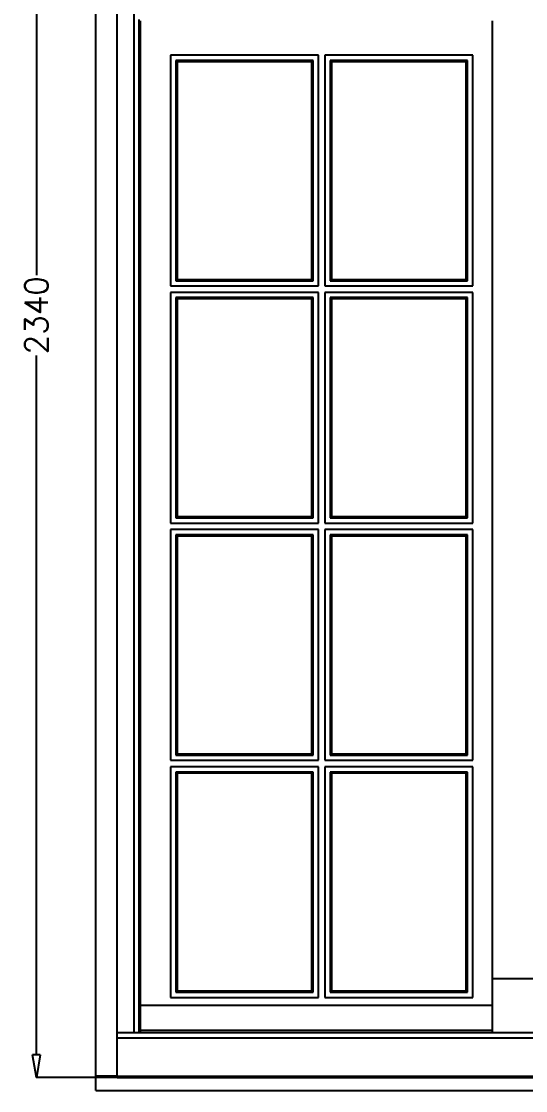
# Model space of a CAD drawing. Header units: millimetres. Extents: x -1007 to 7712, y -6262 to -71.
# Drawn here: x -960 to -187, y -2879 to -1238 of the extents above; entities that cross this region are included whole.
import ezdxf

# ---------------------------------------------------------------- set-up
doc = ezdxf.new("R2010")
doc.units = ezdxf.units.MM
doc.layers.get('0').update_dxf_attribs({"color": 250})
doc.layers.add('dim', color=7, linetype='Continuous')
doc.layers.add('wall', color=5, linetype='Continuous')
doc.styles.add('romans', font='romans.shx')
doc.dimstyles.new('ECH1-1 objet', dxfattribs={"dimtxt": 35, "dimasz": 35, "dimexe": 0.18, "dimexo": 0, "dimgap": 0.09, "dimtad": 0, "dimdec": 8, "dimdsep": 46, "dimtxsty": 'romans', "dimblk1": 'CLOSEDBLANK', "dimblk2": 'CLOSEDBLANK', "dimsah": 1, "dimcen": 1, "dimclrd": 9, "dimclre": 9, "dimclrt": 6, "dimadec": 0, "dimazin": 0, "dimtfac": 1, "dimtdec": 8, "dimtofl": 0, "dimtmove": 0, "dimatfit": 3, "dimldrblk": 'CLOSEDBLANK', "dimfxl": 0, "dimtolj": 1, "dimtzin": 0, "dimarcsym": 0})

# ---------------------------------------------------------------- blocks, each defined once
blk = doc.blocks.new('_ClosedBlank')
at = {"color": 0, "linetype": 'ByBlock', "lineweight": -2}
for p, q in [((-1, 0.167), (0, 0)), ((-1, 0.167), (-1, -0.167)), ((0, 0), (-1, -0.167))]:
    blk.add_line(p, q, dxfattribs=at)
blk = doc.blocks.new('*D73')
at = {"layer": 'Defpoints', "color": 0, "transparency": 16777216}
for p in [(-937.5, -518.6), (-203.6, -518.6), (-813.6, -2858.6)]:
    blk.add_point(p, dxfattribs=at)
at = {"layer": 'dim', "color": 9, "lineweight": -2, "transparency": 16777216}
for p, q in [((-203.6, -518.6), (-937.7, -518.6)), ((-937.5, -553.6), (-937.5, -1626.9)), ((-937.5, -2823.6), (-937.5, -1750.4)), ((-813.6, -2858.6), (-937.7, -2858.6))]:
    blk.add_line(p, q, dxfattribs=at)
at = {"layer": 'dim', "color": 9, "lineweight": -2, "transparency": 16777216, "xscale": 35, "yscale": 35, "zscale": 35}
for p, rotation in [((-937.5, -518.6), 90), ((-937.5, -2858.6), 270)]:
    blk.add_blockref('_ClosedBlank', p, dxfattribs=dict(at, rotation=rotation))
at = {"layer": 'dim', "color": 6, "transparency": 16777216, "insert": (-937.5, -1688.6), "char_height": 35, "attachment_point": 5, "rotation": 90, "style": 'romans'}
blk.add_mtext('\\A1;2340', dxfattribs=at)
blk = doc.blocks.new('*D75')
at = {"layer": 'Defpoints', "color": 0, "transparency": 16777216}
for p in [(-203.6, -485.1), (502.6, -485.1), (438.9, -2856.6)]:
    blk.add_point(p, dxfattribs=at)
at = {"layer": 'dim', "color": 9, "lineweight": -2, "transparency": 16777216}
for p, q in [((-203.6, -485.1), (502.8, -485.1)), ((502.6, -520.1), (502.6, -1584.1)), ((502.6, -2821.6), (502.6, -1757.6)), ((438.9, -2856.6), (502.8, -2856.6))]:
    blk.add_line(p, q, dxfattribs=at)
at = {"layer": 'dim', "color": 9, "lineweight": -2, "transparency": 16777216, "xscale": 35, "yscale": 35, "zscale": 35}
for p, rotation in [((502.6, -485.1), 90), ((502.6, -2856.6), 270)]:
    blk.add_blockref('_ClosedBlank', p, dxfattribs=dict(at, rotation=rotation))
at = {"layer": 'dim', "color": 6, "transparency": 16777216, "insert": (502.6, -1670.9), "char_height": 35, "attachment_point": 5, "rotation": 90, "style": 'romans'}
blk.add_mtext('\\A1;2371.5', dxfattribs=at)
blk = doc.blocks.new('6')
for p, q in [((7330, 3256.6), (7330, 5007.6)), ((7388, 4908.6), (7388, 3345.6)), ((7396, 4900.6), (7396, 3345.6)), ((7398, 4898.6), (7398, 3345.6)), ((7938.5, 3345.6), (7938.5, 4898.6)), ((7671.5, 4845.6), (7444.5, 4845.6)), ((7444.5, 4845.6), (7444.5, 4491.6)), ((7671.5, 4491.6), (7671.5, 4845.6)), ((7908.5, 4845.6), (7681.5, 4845.6)), ((7681.5, 4845.6), (7681.5, 4491.6)), ((7908.5, 4491.6), (7908.5, 4845.6)), ((7663.5, 4837.6), (7452.5, 4837.6)), ((7452.5, 4837.6), (7452.5, 4499.6)), ((7661.5, 4835.6), (7454.5, 4835.6)), ((7454.5, 4835.6), (7454.5, 4501.6)), ((7661.5, 4501.6), (7661.5, 4835.6)), ((7663.5, 4499.6), (7663.5, 4837.6)), ((7900.5, 4837.6), (7689.5, 4837.6)), ((7689.5, 4837.6), (7689.5, 4499.6)), ((7898.5, 4835.6), (7691.5, 4835.6)), ((7691.5, 4835.6), (7691.5, 4501.6)), ((7898.5, 4501.6), (7898.5, 4835.6)), ((7900.5, 4499.6), (7900.5, 4837.6)), ((7452.5, 4499.6), (7663.5, 4499.6)), ((7454.5, 4501.6), (7661.5, 4501.6)), ((7689.5, 4499.6), (7900.5, 4499.6)), ((7691.5, 4501.6), (7898.5, 4501.6)), ((7444.5, 4491.6), (7671.5, 4491.6)), ((7671.5, 4481.6), (7444.5, 4481.6)), ((7444.5, 4481.6), (7444.5, 4127.6)), ((7671.5, 4127.6), (7671.5, 4481.6)), ((7681.5, 4491.6), (7908.5, 4491.6)), ((7908.5, 4481.6), (7681.5, 4481.6)), ((7681.5, 4481.6), (7681.5, 4127.6)), ((7908.5, 4127.6), (7908.5, 4481.6)), ((7663.5, 4473.6), (7452.5, 4473.6)), ((7452.5, 4473.6), (7452.5, 4135.6)), ((7661.5, 4471.6), (7454.5, 4471.6)), ((7454.5, 4471.6), (7454.5, 4137.6)), ((7661.5, 4137.6), (7661.5, 4471.6)), ((7663.5, 4135.6), (7663.5, 4473.6)), ((7900.5, 4473.6), (7689.5, 4473.6)), ((7689.5, 4473.6), (7689.5, 4135.6)), ((7898.5, 4471.6), (7691.5, 4471.6)), ((7691.5, 4471.6), (7691.5, 4137.6)), ((7898.5, 4137.6), (7898.5, 4471.6)), ((7900.5, 4135.6), (7900.5, 4473.6)), ((7452.5, 4135.6), (7663.5, 4135.6)), ((7454.5, 4137.6), (7661.5, 4137.6)), ((7689.5, 4135.6), (7900.5, 4135.6)), ((7691.5, 4137.6), (7898.5, 4137.6)), ((7444.5, 4127.6), (7671.5, 4127.6)), ((7681.5, 4127.6), (7908.5, 4127.6)), ((7671.5, 4117.6), (7444.5, 4117.6)), ((7444.5, 4117.6), (7444.5, 3763.6)), ((7663.5, 4109.6), (7452.5, 4109.6)), ((7452.5, 4109.6), (7452.5, 3771.6)), ((7661.5, 4107.6), (7454.5, 4107.6)), ((7454.5, 4107.6), (7454.5, 3773.6)), ((7661.5, 3773.6), (7661.5, 4107.6)), ((7663.5, 3771.6), (7663.5, 4109.6)), ((7671.5, 3763.6), (7671.5, 4117.6)), ((7908.5, 4117.6), (7681.5, 4117.6)), ((7681.5, 4117.6), (7681.5, 3763.6)), ((7900.5, 4109.6), (7689.5, 4109.6)), ((7689.5, 4109.6), (7689.5, 3771.6)), ((7898.5, 4107.6), (7691.5, 4107.6)), ((7691.5, 4107.6), (7691.5, 3773.6)), ((7898.5, 3773.6), (7898.5, 4107.6)), ((7900.5, 3771.6), (7900.5, 4109.6)), ((7908.5, 3763.6), (7908.5, 4117.6)), ((7444.5, 3763.6), (7671.5, 3763.6)), ((7452.5, 3771.6), (7663.5, 3771.6)), ((7454.5, 3773.6), (7661.5, 3773.6)), ((7681.5, 3763.6), (7908.5, 3763.6)), ((7689.5, 3771.6), (7900.5, 3771.6)), ((7691.5, 3773.6), (7898.5, 3773.6)), ((7671.5, 3753.6), (7444.5, 3753.6)), ((7444.5, 3753.6), (7444.5, 3399.6)), ((7663.5, 3745.6), (7452.5, 3745.6)), ((7452.5, 3745.6), (7452.5, 3407.6)), ((7661.5, 3743.6), (7454.5, 3743.6)), ((7454.5, 3743.6), (7454.5, 3409.6)), ((7661.5, 3409.6), (7661.5, 3743.6)), ((7663.5, 3407.6), (7663.5, 3745.6)), ((7671.5, 3399.6), (7671.5, 3753.6)), ((7908.5, 3753.6), (7681.5, 3753.6)), ((7681.5, 3753.6), (7681.5, 3399.6)), ((7900.5, 3745.6), (7689.5, 3745.6)), ((7689.5, 3745.6), (7689.5, 3407.6)), ((7898.5, 3743.6), (7691.5, 3743.6)), ((7691.5, 3743.6), (7691.5, 3409.6)), ((7898.5, 3409.6), (7898.5, 3743.6)), ((7900.5, 3407.6), (7900.5, 3745.6)), ((7908.5, 3399.6), (7908.5, 3753.6)), ((7938.5, 3428.6), (8006.5, 3428.6)), ((7444.5, 3399.6), (7671.5, 3399.6)), ((7452.5, 3407.6), (7663.5, 3407.6)), ((7454.5, 3409.6), (7661.5, 3409.6)), ((7681.5, 3399.6), (7908.5, 3399.6)), ((7689.5, 3407.6), (7900.5, 3407.6)), ((7691.5, 3409.6), (7898.5, 3409.6)), ((7398, 3387.6), (7938.5, 3387.6)), ((7398, 3349.6), (7938.5, 3349.6)), ((7362.5, 3345.6), (8582.5, 3345.6)), ((7362.5, 3337.6), (8582.5, 3337.6)), ((7362.5, 3278.6), (7330, 3278.6)), ((7362.5, 3278.6), (8582.5, 3278.6)), ((7330, 3256.6), (8615, 3256.6))]:
    blk.add_line(p, q)

msp = doc.modelspace()

# ---------------------------------------------------------------- linework, layer by layer
at = {"layer": 'wall'}
for q in [(-813.63577477, -1128.63738763), (406.36422523, -2858.63738763)]:
    msp.add_line((-813.63577477, -2858.63738763), q, dxfattribs=at)

# ---------------------------------------------------------------- block references
msp.add_blockref('6', (-8176.16581759, -6135.25977205))

# ---------------------------------------------------------------- dimensions: what is measured, and where the dimension line sits
at = {"layer": 'dim'}
for base, p1, p2, picture, middle in [((502.5944049926, -485.137387632), (438.8642252289, -2856.637387632), (-203.635774771, -485.137387632), '*D75', (502.5944049926, -1670.887387632)), ((-937.527502892, -518.637387632), (-813.6357747711, -2858.637387632), (-203.635774771, -518.637387632), '*D73', (-937.527502892, -1688.637387632))]:
    dim = msp.add_linear_dim(base=base, p1=p1, p2=p2, angle=90, dimstyle='ECH1-1 objet', dxfattribs=at)
    dim.commit()
    dim.dimension.update_dxf_attribs({"geometry": picture, "text_midpoint": middle})

doc.saveas('drawing.dxf')
